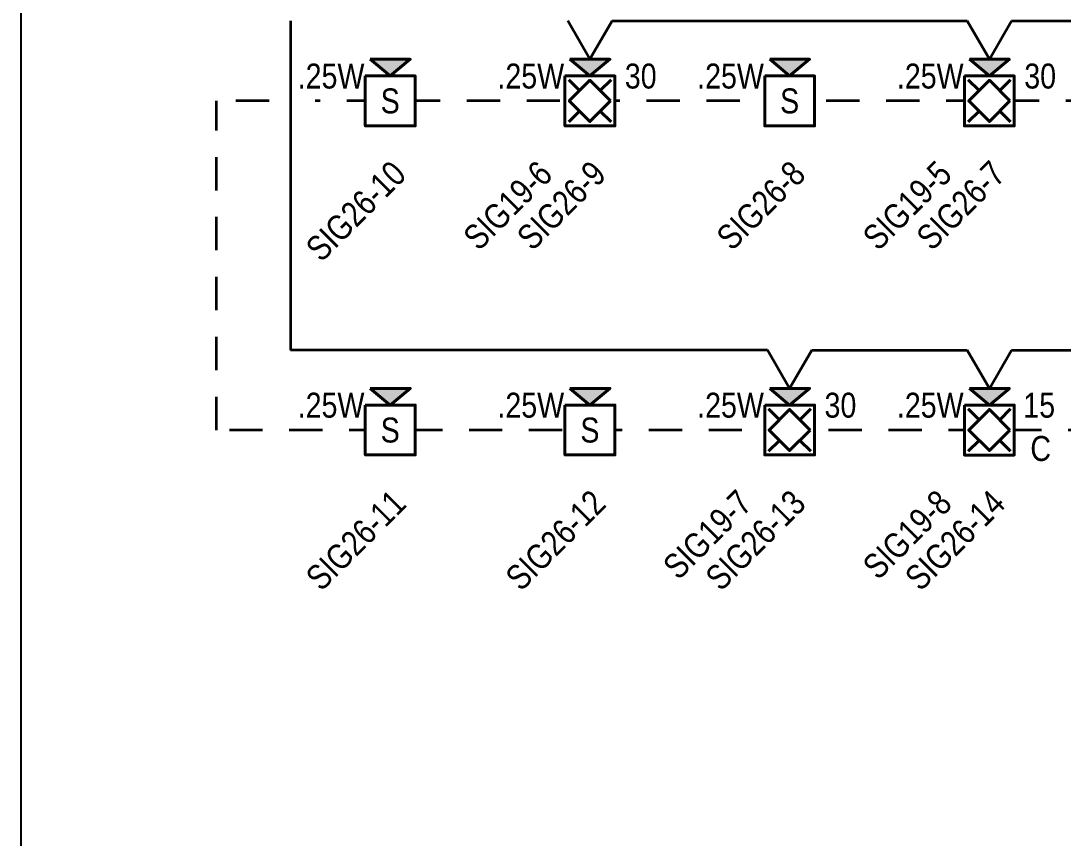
# Model space of a CAD drawing. Header units: inches. Extents: x 84 to 207, y -12 to 77.
# Drawn here: x 118.508 to 122.422, y 0.927 to 3.996 of the extents above; entities that cross this region are included whole.
import ezdxf
from ezdxf.enums import TextEntityAlignment as Align

# ---------------------------------------------------------------- set-up
doc = ezdxf.new("R2010")
doc.units = ezdxf.units.IN
doc.header["$MEASUREMENT"] = 0
doc.set_wipeout_variables(frame=1)
doc.linetypes.add('HIDDEN2', pattern=[0.1875, 0.125, -0.0625])
for name, color, linetype, lineweight in [('F-ALRM-INDC', 83, 'Continuous', 40), ('F-ALRM-WIRE-INDC', 3, 'Continuous', 35), ('F-ALRM-WIRE-SPKR', 221, 'HIDDEN2', 35), ('F-ANNO-INDC', 3, 'Continuous', 25), ('F-ANNO-INDC-ADDR', 91, 'Continuous', 25), ('F-ANNO-INDC-CAND', 120, 'Continuous', 25), ('F-ANNO-INDC-DESC', 111, 'Continuous', 25), ('F-ANNO-INDC-NOTE', 110, 'Continuous', 25), ('F-ANNO-SPKR-ADDR', 210, 'Continuous', 25), ('F-ANNO-SPKR-WATT', 220, 'Continuous', 25), ('F-ANNO-WIPE', 7, 'Continuous', 0)]:
    doc.layers.add(name, color=color, linetype=linetype, lineweight=lineweight)
doc.styles.add('Body', font='', dxfattribs={"height": 0.09375})
doc.styles.get("Standard").update_dxf_attribs({"font": 'arial.ttf'})
doc.styles.get('Body').set_extended_font_data('Arial Narrow')

# ---------------------------------------------------------------- blocks, each defined once
blk = doc.blocks.new('*U32')
at = {"color": 0, "linetype": 'ByBlock', "lineweight": -2, "style": 'Body', "flags": 9}
for tag, p in [('CONNFROM_NAC', (0, -0.0348)), ('CONNFROM_SPEAK', (0, -0.0474)), ('WIREDROP', (0, -0.0587))]:
    blk.add_attdef(tag, text='', height=0.00938, dxfattribs=at).set_placement(p, align=Align.MIDDLE_CENTER)
at = {"layer": 'F-ANNO-INDC', "style": 'Body', "flags": 8}
blk.add_attdef('WG', text='', height=0.0938, dxfattribs=at).set_placement((-0.1927, 0.3227), align=Align.MIDDLE_CENTER)
at = {"layer": 'F-ANNO-INDC-ADDR', "style": 'Body', "flags": 8}
blk.add_attdef('NACTAG', text='', height=0.0938, rotation=45, dxfattribs=at).set_placement((-0.2007, -0.1239), align=Align.TOP_RIGHT)
at = {"layer": 'F-ANNO-INDC-CAND', "style": 'Body', "flags": 8}
blk.add_attdef('CD', text='', height=0.0938, dxfattribs=at).set_placement((0.1907, 0.187), align=Align.MIDDLE_CENTER)
at = {"layer": 'F-ANNO-INDC-DESC', "lineweight": 30, "flags": 51}
blk.add_attdef('DESCRIPTION', text='', height=0.0938, rotation=45, dxfattribs=at).set_placement((0.2007, -0.1239), align=Align.TOP_RIGHT)
at = {"layer": 'F-ANNO-INDC-NOTE', "lineweight": 30, "flags": 104}
blk.add_attdef('NOTES', text='', height=0.0938, dxfattribs=at).set_placement((-0.1927, 0.0245), align=Align.MIDDLE_RIGHT)
at = {"layer": 'F-ANNO-SPKR-ADDR', "style": 'Body', "flags": 8}
blk.add_attdef('SPEAKTAG', text='', height=0.0938, rotation=45, dxfattribs=at).set_placement((0.0007, -0.1239), align=Align.TOP_RIGHT)
at = {"linetype": 'ByBlock', "ltscale": 0.5}
blk.add_wipeout([(-0.0938, 0.1875), (0.0937, 0.1875), (0.0937, 0), (-0.0938, 0)], dxfattribs=at).dxf.layer = 'F-ANNO-WIPE'
at = {"color": 0, "linetype": 'ByBlock', "lineweight": -2, "ltscale": 0.5}
for p, q in [((-0.0387, 0.055), (-0.0793, 0.0145)), ((0.0793, 0.0145), (0.0387, 0.055))]:
    blk.add_line(p, q, dxfattribs=at)
at = {"color": 0, "linetype": 'ByBlock', "lineweight": -2, "style": 'Body', "flags": 9}
for tag in ['WIRE', 'RISER']:
    blk.add_attdef(tag, (0, 0.0937), '', height=0.00938, dxfattribs=at)
for tag, p in [('ELEVATION', (0, -0.0222)), ('PID', (0, -0.01))]:
    blk.add_attdef(tag, text='', height=0.00938, dxfattribs=at).set_placement(p, align=Align.MIDDLE_CENTER)
at = {"layer": 'F-ANNO-INDC', "style": 'Body', "flags": 8}
blk.add_attdef('WP', text='', height=0.0938, dxfattribs=at).set_placement((0.1927, 0.0245), align=Align.MIDDLE_CENTER)
at = {"layer": 'F-ANNO-INDC-NOTE', "style": 'Body', "flags": 8}
blk.add_attdef('NOTE', text='', height=0.0938, dxfattribs=at).set_placement((-0.1927, 0.0245), align=Align.MIDDLE_CENTER)
at = {"linetype": 'ByBlock'}
blk.add_wipeout([(-0.075, 0.25), (0, 0.1875), (0.075, 0.25)], dxfattribs=at).dxf.layer = 'F-ANNO-WIPE'
h = blk.add_hatch(color=0)
h.dxf.hatch_style = 1
h.paths.add_polyline_path([(0.075, 0.25), (-0.075, 0.25), (0, 0.1875)])
at = {"color": 0, "linetype": 'ByBlock', "lineweight": -2, "ltscale": 0.5}
for p, q in [((-0.0387, 0.1325), (-0.0793, 0.173)), ((0.0793, 0.173), (0.0387, 0.1325))]:
    blk.add_line(p, q, dxfattribs=at)
at = {"color": 0, "linetype": 'ByBlock', "lineweight": -2}
blk.add_lwpolyline([(-0.075, 0.25), (0, 0.1875), (0.075, 0.25)], close=True, dxfattribs=at)
at = {"color": 0, "linetype": 'ByBlock', "lineweight": -2, "ltscale": 0.5}
for points in [[(-0.0938, 0.1875), (0.0937, 0.1875), (0.0937, 0), (-0.0938, 0)], [(0.0774, 0.0937), (0, 0.1712), (-0.0774, 0.0937), (0, 0.0163)]]:
    blk.add_lwpolyline(points, close=True, dxfattribs=at)
at = {"layer": 'F-ANNO-SPKR-WATT', "style": 'Body', "flags": 8}
blk.add_attdef('WATT', text='', height=0.0938, dxfattribs=at).set_placement((-0.2221, 0.187), align=Align.MIDDLE_CENTER)
blk = doc.blocks.new('*U33')
at = {"color": 0, "linetype": 'ByBlock', "lineweight": -2, "style": 'Body', "flags": 9}
for tag, p in [('CONNFROM_NAC', (0, -0.0348)), ('CONNFROM_SPEAK', (0, -0.0474)), ('WIREDROP', (0, -0.0587))]:
    blk.add_attdef(tag, text='', height=0.00938, dxfattribs=at).set_placement(p, align=Align.MIDDLE_CENTER)
at = {"layer": 'F-ANNO-INDC', "style": 'Body', "flags": 8}
blk.add_attdef('WG', text='', height=0.0938, dxfattribs=at).set_placement((-0.1927, 0.3227), align=Align.MIDDLE_CENTER)
at = {"layer": 'F-ANNO-INDC-ADDR', "style": 'Body', "flags": 8}
blk.add_attdef('NACTAG', text='', height=0.0938, rotation=45, dxfattribs=at).set_placement((-0.2007, -0.1239), align=Align.TOP_RIGHT)
at = {"layer": 'F-ANNO-INDC-CAND', "style": 'Body', "flags": 8}
blk.add_attdef('CD', text='', height=0.0938, dxfattribs=at).set_placement((0.1907, 0.187), align=Align.MIDDLE_CENTER)
at = {"layer": 'F-ANNO-INDC-DESC', "lineweight": 30, "flags": 51}
blk.add_attdef('DESCRIPTION', text='', height=0.0938, rotation=45, dxfattribs=at).set_placement((0.2007, -0.1239), align=Align.TOP_RIGHT)
at = {"layer": 'F-ANNO-INDC-NOTE', "lineweight": 30, "flags": 104}
blk.add_attdef('NOTES', text='', height=0.0938, dxfattribs=at).set_placement((-0.1927, 0.0245), align=Align.MIDDLE_RIGHT)
at = {"layer": 'F-ANNO-SPKR-ADDR', "style": 'Body', "flags": 8}
blk.add_attdef('SPEAKTAG', text='', height=0.0938, rotation=45, dxfattribs=at).set_placement((0.0007, -0.1239), align=Align.TOP_RIGHT)
at = {"linetype": 'ByBlock', "ltscale": 0.5}
blk.add_wipeout([(-0.0938, 0.1875), (0.0937, 0.1875), (0.0937, 0), (-0.0938, 0)], dxfattribs=at).dxf.layer = 'F-ANNO-WIPE'
at = {"color": 0, "linetype": 'ByBlock', "lineweight": -2, "ltscale": 0.5}
for p, q in [((-0.0387, 0.055), (-0.0793, 0.0145)), ((0.0793, 0.0145), (0.0387, 0.055))]:
    blk.add_line(p, q, dxfattribs=at)
at = {"color": 0, "linetype": 'ByBlock', "lineweight": -2, "style": 'Body', "flags": 9}
for tag in ['WIRE', 'RISER']:
    blk.add_attdef(tag, (0, 0.0937), '', height=0.00938, dxfattribs=at)
for tag, p in [('ELEVATION', (0, -0.0222)), ('PID', (0, -0.01))]:
    blk.add_attdef(tag, text='', height=0.00938, dxfattribs=at).set_placement(p, align=Align.MIDDLE_CENTER)
at = {"layer": 'F-ANNO-INDC', "style": 'Body', "flags": 8}
blk.add_attdef('WP', text='', height=0.0938, dxfattribs=at).set_placement((0.1927, 0.0245), align=Align.MIDDLE_CENTER)
at = {"layer": 'F-ANNO-INDC-NOTE', "style": 'Body', "flags": 8}
blk.add_attdef('NOTE', text='', height=0.0938, dxfattribs=at).set_placement((-0.1927, 0.0245), align=Align.MIDDLE_CENTER)
at = {"linetype": 'ByBlock'}
blk.add_wipeout([(-0.075, 0.25), (0, 0.1875), (0.075, 0.25)], dxfattribs=at).dxf.layer = 'F-ANNO-WIPE'
h = blk.add_hatch(color=0)
h.dxf.hatch_style = 1
h.paths.add_polyline_path([(0.075, 0.25), (-0.075, 0.25), (0, 0.1875)])
at = {"color": 0, "linetype": 'ByBlock', "lineweight": -2, "ltscale": 0.5}
for p, q in [((-0.0387, 0.1325), (-0.0793, 0.173)), ((0.0793, 0.173), (0.0387, 0.1325))]:
    blk.add_line(p, q, dxfattribs=at)
at = {"color": 0, "linetype": 'ByBlock', "lineweight": -2}
blk.add_lwpolyline([(-0.075, 0.25), (0, 0.1875), (0.075, 0.25)], close=True, dxfattribs=at)
at = {"color": 0, "linetype": 'ByBlock', "lineweight": -2, "ltscale": 0.5}
for points in [[(-0.0938, 0.1875), (0.0937, 0.1875), (0.0937, 0), (-0.0938, 0)], [(0.0774, 0.0937), (0, 0.1712), (-0.0774, 0.0937), (0, 0.0163)]]:
    blk.add_lwpolyline(points, close=True, dxfattribs=at)
at = {"layer": 'F-ANNO-SPKR-WATT', "style": 'Body', "flags": 8}
blk.add_attdef('WATT', text='', height=0.0938, dxfattribs=at).set_placement((-0.2221, 0.187), align=Align.MIDDLE_CENTER)
blk = doc.blocks.new('*U34')
at = {"color": 0, "linetype": 'ByBlock', "lineweight": -2, "style": 'Body', "flags": 9}
for tag, p in [('CONNFROM_NAC', (0, -0.0348)), ('CONNFROM_SPEAK', (0, -0.0474)), ('WIREDROP', (0, -0.0587))]:
    blk.add_attdef(tag, text='', height=0.00938, dxfattribs=at).set_placement(p, align=Align.MIDDLE_CENTER)
at = {"layer": 'F-ANNO-INDC', "style": 'Body', "flags": 8}
blk.add_attdef('WG', text='', height=0.0938, dxfattribs=at).set_placement((-0.1927, 0.3227), align=Align.MIDDLE_CENTER)
at = {"layer": 'F-ANNO-INDC-ADDR', "style": 'Body', "flags": 8}
blk.add_attdef('NACTAG', text='', height=0.0938, rotation=45, dxfattribs=at).set_placement((-0.2007, -0.1239), align=Align.TOP_RIGHT)
at = {"layer": 'F-ANNO-INDC-CAND', "style": 'Body', "flags": 8}
blk.add_attdef('CD', text='', height=0.0938, dxfattribs=at).set_placement((0.1907, 0.187), align=Align.MIDDLE_CENTER)
at = {"layer": 'F-ANNO-INDC-DESC', "lineweight": 30, "flags": 51}
blk.add_attdef('DESCRIPTION', text='', height=0.0938, rotation=45, dxfattribs=at).set_placement((0.2007, -0.1239), align=Align.TOP_RIGHT)
at = {"layer": 'F-ANNO-INDC-NOTE', "lineweight": 30, "flags": 104}
blk.add_attdef('NOTES', text='', height=0.0938, dxfattribs=at).set_placement((-0.1927, 0.0245), align=Align.MIDDLE_RIGHT)
at = {"layer": 'F-ANNO-SPKR-ADDR', "style": 'Body', "flags": 8}
blk.add_attdef('SPEAKTAG', text='', height=0.0938, rotation=45, dxfattribs=at).set_placement((0.0007, -0.1239), align=Align.TOP_RIGHT)
at = {"linetype": 'ByBlock', "ltscale": 0.5}
blk.add_wipeout([(-0.0938, 0.1875), (0.0937, 0.1875), (0.0937, 0), (-0.0938, 0)], dxfattribs=at).dxf.layer = 'F-ANNO-WIPE'
at = {"color": 0, "linetype": 'ByBlock', "lineweight": -2, "ltscale": 0.5}
for p, q in [((-0.0387, 0.055), (-0.0793, 0.0145)), ((0.0793, 0.0145), (0.0387, 0.055))]:
    blk.add_line(p, q, dxfattribs=at)
at = {"color": 0, "linetype": 'ByBlock', "lineweight": -2, "style": 'Body', "flags": 9}
for tag in ['WIRE', 'RISER']:
    blk.add_attdef(tag, (0, 0.0937), '', height=0.00938, dxfattribs=at)
for tag, p in [('ELEVATION', (0, -0.0222)), ('PID', (0, -0.01))]:
    blk.add_attdef(tag, text='', height=0.00938, dxfattribs=at).set_placement(p, align=Align.MIDDLE_CENTER)
at = {"layer": 'F-ANNO-INDC', "style": 'Body', "flags": 8}
blk.add_attdef('WP', text='', height=0.0938, dxfattribs=at).set_placement((0.1927, 0.0245), align=Align.MIDDLE_CENTER)
at = {"layer": 'F-ANNO-INDC-NOTE', "style": 'Body', "flags": 8}
blk.add_attdef('NOTE', text='', height=0.0938, dxfattribs=at).set_placement((-0.1927, 0.0245), align=Align.MIDDLE_CENTER)
at = {"linetype": 'ByBlock'}
blk.add_wipeout([(-0.075, 0.25), (0, 0.1875), (0.075, 0.25)], dxfattribs=at).dxf.layer = 'F-ANNO-WIPE'
h = blk.add_hatch(color=0)
h.dxf.hatch_style = 1
h.paths.add_polyline_path([(0.075, 0.25), (-0.075, 0.25), (0, 0.1875)])
at = {"color": 0, "linetype": 'ByBlock', "lineweight": -2, "ltscale": 0.5}
for p, q in [((-0.0387, 0.1325), (-0.0793, 0.173)), ((0.0793, 0.173), (0.0387, 0.1325))]:
    blk.add_line(p, q, dxfattribs=at)
at = {"color": 0, "linetype": 'ByBlock', "lineweight": -2}
blk.add_lwpolyline([(-0.075, 0.25), (0, 0.1875), (0.075, 0.25)], close=True, dxfattribs=at)
at = {"color": 0, "linetype": 'ByBlock', "lineweight": -2, "ltscale": 0.5}
for points in [[(-0.0938, 0.1875), (0.0937, 0.1875), (0.0937, 0), (-0.0938, 0)], [(0.0774, 0.0937), (0, 0.1712), (-0.0774, 0.0937), (0, 0.0163)]]:
    blk.add_lwpolyline(points, close=True, dxfattribs=at)
at = {"layer": 'F-ANNO-SPKR-WATT', "style": 'Body', "flags": 8}
blk.add_attdef('WATT', text='', height=0.0938, dxfattribs=at).set_placement((-0.2221, 0.187), align=Align.MIDDLE_CENTER)
blk = doc.blocks.new('*U22')
at = {"color": 0, "linetype": 'ByBlock', "lineweight": -2, "style": 'Body', "flags": 9}
for tag, p in [('CONNFROM_NAC', (0, -0.121)), ('CONNFROM_SPEAK', (0, -0.1336)), ('WIREDROP', (0, -0.1449))]:
    blk.add_attdef(tag, text='', height=0.00938, dxfattribs=at).set_placement(p, align=Align.MIDDLE_CENTER)
at = {"layer": 'F-ANNO-INDC', "style": 'Body', "flags": 8}
for tag, p in [('WG', (-0.1927, 0.229)), ('WP', (0.1927, 0.229))]:
    blk.add_attdef(tag, text='', height=0.0938, dxfattribs=at).set_placement(p, align=Align.MIDDLE_CENTER)
at = {"layer": 'F-ANNO-INDC-ADDR', "style": 'Body', "flags": 8}
blk.add_attdef('NACTAG', text='', height=0.0938, rotation=45, dxfattribs=at).set_placement((-0.2007, -0.2176), align=Align.TOP_RIGHT)
at = {"layer": 'F-ANNO-INDC-CAND', "style": 'Body', "flags": 8}
blk.add_attdef('CD', text='', height=0.0938, dxfattribs=at).set_placement((0.1871, 0.0933), align=Align.MIDDLE_CENTER)
at = {"layer": 'F-ANNO-INDC-DESC', "lineweight": 30, "flags": 51}
blk.add_attdef('DESCRIPTION', text='', height=0.0938, rotation=45, dxfattribs=at).set_placement((0.2007, -0.2176), align=Align.TOP_RIGHT)
at = {"layer": 'F-ANNO-INDC-NOTE', "lineweight": 30, "flags": 104}
blk.add_attdef('NOTES', text='', height=0.0938, dxfattribs=at).set_placement((-0.1927, -0.0693), align=Align.MIDDLE_RIGHT)
at = {"layer": 'F-ANNO-SPKR-ADDR', "style": 'Body', "flags": 8}
blk.add_attdef('SPEAKTAG', text='', height=0.0938, rotation=45, dxfattribs=at).set_placement((0, -0.2176), align=Align.TOP_RIGHT)
at = {"linetype": 'ByBlock', "ltscale": 0.5}
blk.add_wipeout([(-0.0938, 0.0937), (0.0937, 0.0937), (0.0937, -0.0938), (-0.0938, -0.0938)], dxfattribs=at).dxf.layer = 'F-ANNO-WIPE'
at = {"color": 0, "linetype": 'ByBlock', "lineweight": -2, "ltscale": 0.5}
for p, q in [((-0.0387, -0.0387), (-0.0793, -0.0793)), ((0.0793, -0.0793), (0.0387, -0.0387))]:
    blk.add_line(p, q, dxfattribs=at)
at = {"color": 0, "linetype": 'ByBlock', "lineweight": -2, "style": 'Body', "flags": 9}
blk.add_attdef('WIRE', (-0.0007, 0), '', height=0.00938, dxfattribs=at)
for tag, p in [('ELEVATION', (0, -0.1084)), ('PID', (0, -0.0962))]:
    blk.add_attdef(tag, text='', height=0.00938, dxfattribs=at).set_placement(p, align=Align.MIDDLE_CENTER)
at = {"layer": 'F-ANNO-INDC', "style": 'Body', "flags": 8}
blk.add_attdef('CEIL', text='', height=0.0938, dxfattribs=at).set_placement((0.1927, -0.0693), align=Align.MIDDLE_CENTER)
at = {"layer": 'F-ANNO-INDC-NOTE', "style": 'Body'}
blk.add_attdef('NOTE', text='', height=0.0938, dxfattribs=at).set_placement((-0.1927, -0.0693), align=Align.MIDDLE_CENTER)
at = {"linetype": 'ByBlock'}
blk.add_wipeout([(-0.075, 0.1562), (0, 0.0937), (0.075, 0.1562)], dxfattribs=at).dxf.layer = 'F-ANNO-WIPE'
h = blk.add_hatch(color=0)
h.dxf.hatch_style = 1
h.paths.add_polyline_path([(0.075, 0.1562), (-0.075, 0.1562), (0, 0.0937)])
at = {"color": 0, "linetype": 'ByBlock', "lineweight": -2, "ltscale": 0.5}
for p, q in [((-0.0387, 0.0387), (-0.0793, 0.0793)), ((0.0793, 0.0793), (0.0387, 0.0387))]:
    blk.add_line(p, q, dxfattribs=at)
at = {"color": 0, "linetype": 'ByBlock', "lineweight": -2}
blk.add_lwpolyline([(-0.075, 0.1562), (0, 0.0937), (0.075, 0.1562)], close=True, dxfattribs=at)
at = {"color": 0, "linetype": 'ByBlock', "lineweight": -2, "ltscale": 0.5}
for points in [[(-0.0938, 0.0937), (0.0937, 0.0937), (0.0937, -0.0938), (-0.0938, -0.0938)], [(0.0774, 0), (0, 0.0774), (-0.0774, 0), (0, -0.0774)]]:
    blk.add_lwpolyline(points, close=True, dxfattribs=at)
at = {"layer": 'F-ANNO-SPKR-WATT', "linetype": 'Continuous', "style": 'Body', "flags": 8}
blk.add_attdef('WATT', text='', height=0.0938, dxfattribs=at).set_placement((-0.2221, 0.0933), align=Align.MIDDLE_CENTER)
blk = doc.blocks.new('*U43')
at = {"color": 0, "linetype": 'ByBlock', "lineweight": -2, "style": 'Body', "flags": 9}
for tag, p in [('CONNFROM_NAC', (0, -0.0348)), ('CONNFROM_SPEAK', (0, -0.0474)), ('WIREDROP', (0, -0.0587))]:
    blk.add_attdef(tag, text='', height=0.00938, dxfattribs=at).set_placement(p, align=Align.MIDDLE_CENTER)
at = {"layer": 'F-ANNO-INDC', "style": 'Body', "flags": 8}
blk.add_attdef('WG', text='', height=0.0938, dxfattribs=at).set_placement((-0.1927, 0.3227), align=Align.MIDDLE_CENTER)
at = {"layer": 'F-ANNO-INDC-ADDR', "style": 'Body', "flags": 8}
blk.add_attdef('NACTAG', text='', height=0.0938, rotation=45, dxfattribs=at).set_placement((-0.2007, -0.1239), align=Align.TOP_RIGHT)
at = {"layer": 'F-ANNO-INDC-DESC', "lineweight": 30, "flags": 51}
blk.add_attdef('DESCRIPTION', text='', height=0.0938, rotation=45, dxfattribs=at).set_placement((0.2007, -0.1239), align=Align.TOP_RIGHT)
at = {"layer": 'F-ANNO-INDC-NOTE', "lineweight": 30, "flags": 104}
blk.add_attdef('NOTES', text='', height=0.0938, dxfattribs=at).set_placement((-0.1927, 0.0245), align=Align.MIDDLE_RIGHT)
at = {"layer": 'F-ANNO-SPKR-ADDR', "style": 'Body', "flags": 8}
blk.add_attdef('SPEAKTAG', text='', height=0.0938, rotation=45, dxfattribs=at).set_placement((0, -0.1239), align=Align.TOP_RIGHT)
at = {"linetype": 'ByBlock', "ltscale": 0.5}
blk.add_wipeout([(-0.0938, 0.1875), (0.0937, 0.1875), (0.0937, 0), (-0.0938, 0)], dxfattribs=at).dxf.layer = 'F-ANNO-WIPE'
at = {"color": 0, "linetype": 'ByBlock', "lineweight": 20, "style": 'Body'}
blk.add_text('S', height=0.0938, dxfattribs=at).set_placement((0, 0.0937), align=Align.MIDDLE_CENTER)
at = {"color": 0, "linetype": 'ByBlock', "lineweight": -2, "style": 'Body', "flags": 11}
for tag in ['WIRE', 'RISER']:
    blk.add_attdef(tag, (0, 0.0937), '', height=0.00938, dxfattribs=at)
at = {"color": 0, "linetype": 'ByBlock', "lineweight": -2, "style": 'Body', "flags": 9}
for tag, p in [('ELEVATION', (0, -0.0222)), ('PID', (0, -0.01))]:
    blk.add_attdef(tag, text='', height=0.00938, dxfattribs=at).set_placement(p, align=Align.MIDDLE_CENTER)
at = {"layer": 'F-ANNO-INDC', "style": 'Body', "flags": 8}
blk.add_attdef('WP', text='', height=0.0938, dxfattribs=at).set_placement((0.1927, 0.0245), align=Align.MIDDLE_CENTER)
at = {"layer": 'F-ANNO-INDC-NOTE', "style": 'Body', "flags": 8}
blk.add_attdef('NOTE', text='', height=0.0938, dxfattribs=at).set_placement((-0.1927, 0.0245), align=Align.MIDDLE_CENTER)
at = {"linetype": 'ByBlock'}
blk.add_wipeout([(-0.075, 0.25), (0, 0.1875), (0.075, 0.25)], dxfattribs=at).dxf.layer = 'F-ANNO-WIPE'
h = blk.add_hatch(color=0)
h.dxf.hatch_style = 1
h.paths.add_polyline_path([(0.075, 0.25), (-0.075, 0.25), (0, 0.1875)])
at = {"color": 0, "linetype": 'ByBlock', "lineweight": -2}
blk.add_lwpolyline([(-0.075, 0.25), (0, 0.1875), (0.075, 0.25)], close=True, dxfattribs=at)
at = {"color": 0, "linetype": 'ByBlock', "lineweight": -2, "ltscale": 0.5}
blk.add_lwpolyline([(-0.0938, 0.1875), (0.0937, 0.1875), (0.0937, 0), (-0.0938, 0)], close=True, dxfattribs=at)
at = {"layer": 'F-ANNO-SPKR-WATT', "style": 'Body', "flags": 8}
blk.add_attdef('WATT', text='', height=0.0938, dxfattribs=at).set_placement((-0.2221, 0.187), align=Align.MIDDLE_CENTER)
blk = doc.blocks.new('*U44')
at = {"color": 0, "linetype": 'ByBlock', "lineweight": -2, "style": 'Body', "flags": 9}
for tag, p in [('CONNFROM_NAC', (0, -0.0348)), ('CONNFROM_SPEAK', (0, -0.0474)), ('WIREDROP', (0, -0.0587))]:
    blk.add_attdef(tag, text='', height=0.00938, dxfattribs=at).set_placement(p, align=Align.MIDDLE_CENTER)
at = {"layer": 'F-ANNO-INDC', "style": 'Body', "flags": 8}
blk.add_attdef('WG', text='', height=0.0938, dxfattribs=at).set_placement((-0.1927, 0.3227), align=Align.MIDDLE_CENTER)
at = {"layer": 'F-ANNO-INDC-ADDR', "style": 'Body', "flags": 8}
blk.add_attdef('NACTAG', text='', height=0.0938, rotation=45, dxfattribs=at).set_placement((-0.2007, -0.1239), align=Align.TOP_RIGHT)
at = {"layer": 'F-ANNO-INDC-DESC', "lineweight": 30, "flags": 51}
blk.add_attdef('DESCRIPTION', text='', height=0.0938, rotation=45, dxfattribs=at).set_placement((0.2007, -0.1239), align=Align.TOP_RIGHT)
at = {"layer": 'F-ANNO-INDC-NOTE', "lineweight": 30, "flags": 104}
blk.add_attdef('NOTES', text='', height=0.0938, dxfattribs=at).set_placement((-0.1927, 0.0245), align=Align.MIDDLE_RIGHT)
at = {"layer": 'F-ANNO-SPKR-ADDR', "style": 'Body', "flags": 8}
blk.add_attdef('SPEAKTAG', text='', height=0.0938, rotation=45, dxfattribs=at).set_placement((0, -0.1239), align=Align.TOP_RIGHT)
at = {"linetype": 'ByBlock', "ltscale": 0.5}
blk.add_wipeout([(-0.0938, 0.1875), (0.0937, 0.1875), (0.0937, 0), (-0.0938, 0)], dxfattribs=at).dxf.layer = 'F-ANNO-WIPE'
at = {"color": 0, "linetype": 'ByBlock', "lineweight": 20, "style": 'Body'}
blk.add_text('S', height=0.0938, dxfattribs=at).set_placement((0, 0.0937), align=Align.MIDDLE_CENTER)
at = {"color": 0, "linetype": 'ByBlock', "lineweight": -2, "style": 'Body', "flags": 11}
for tag in ['WIRE', 'RISER']:
    blk.add_attdef(tag, (0, 0.0937), '', height=0.00938, dxfattribs=at)
at = {"color": 0, "linetype": 'ByBlock', "lineweight": -2, "style": 'Body', "flags": 9}
for tag, p in [('ELEVATION', (0, -0.0222)), ('PID', (0, -0.01))]:
    blk.add_attdef(tag, text='', height=0.00938, dxfattribs=at).set_placement(p, align=Align.MIDDLE_CENTER)
at = {"layer": 'F-ANNO-INDC', "style": 'Body', "flags": 8}
blk.add_attdef('WP', text='', height=0.0938, dxfattribs=at).set_placement((0.1927, 0.0245), align=Align.MIDDLE_CENTER)
at = {"layer": 'F-ANNO-INDC-NOTE', "style": 'Body', "flags": 8}
blk.add_attdef('NOTE', text='', height=0.0938, dxfattribs=at).set_placement((-0.1927, 0.0245), align=Align.MIDDLE_CENTER)
at = {"linetype": 'ByBlock'}
blk.add_wipeout([(-0.075, 0.25), (0, 0.1875), (0.075, 0.25)], dxfattribs=at).dxf.layer = 'F-ANNO-WIPE'
h = blk.add_hatch(color=0)
h.dxf.hatch_style = 1
h.paths.add_polyline_path([(0.075, 0.25), (-0.075, 0.25), (0, 0.1875)])
at = {"color": 0, "linetype": 'ByBlock', "lineweight": -2}
blk.add_lwpolyline([(-0.075, 0.25), (0, 0.1875), (0.075, 0.25)], close=True, dxfattribs=at)
at = {"color": 0, "linetype": 'ByBlock', "lineweight": -2, "ltscale": 0.5}
blk.add_lwpolyline([(-0.0938, 0.1875), (0.0937, 0.1875), (0.0937, 0), (-0.0938, 0)], close=True, dxfattribs=at)
at = {"layer": 'F-ANNO-SPKR-WATT', "style": 'Body', "flags": 8}
blk.add_attdef('WATT', text='', height=0.0938, dxfattribs=at).set_placement((-0.2221, 0.187), align=Align.MIDDLE_CENTER)
blk = doc.blocks.new('*U45')
at = {"color": 0, "linetype": 'ByBlock', "lineweight": -2, "style": 'Body', "flags": 9}
for tag, p in [('CONNFROM_NAC', (0, -0.0348)), ('CONNFROM_SPEAK', (0, -0.0474)), ('WIREDROP', (0, -0.0587))]:
    blk.add_attdef(tag, text='', height=0.00938, dxfattribs=at).set_placement(p, align=Align.MIDDLE_CENTER)
at = {"layer": 'F-ANNO-INDC', "style": 'Body', "flags": 8}
blk.add_attdef('WG', text='', height=0.0938, dxfattribs=at).set_placement((-0.1927, 0.3227), align=Align.MIDDLE_CENTER)
at = {"layer": 'F-ANNO-INDC-ADDR', "style": 'Body', "flags": 8}
blk.add_attdef('NACTAG', text='', height=0.0938, rotation=45, dxfattribs=at).set_placement((-0.2007, -0.1239), align=Align.TOP_RIGHT)
at = {"layer": 'F-ANNO-INDC-DESC', "lineweight": 30, "flags": 51}
blk.add_attdef('DESCRIPTION', text='', height=0.0938, rotation=45, dxfattribs=at).set_placement((0.2007, -0.1239), align=Align.TOP_RIGHT)
at = {"layer": 'F-ANNO-INDC-NOTE', "lineweight": 30, "flags": 104}
blk.add_attdef('NOTES', text='', height=0.0938, dxfattribs=at).set_placement((-0.1927, 0.0245), align=Align.MIDDLE_RIGHT)
at = {"layer": 'F-ANNO-SPKR-ADDR', "style": 'Body', "flags": 8}
blk.add_attdef('SPEAKTAG', text='', height=0.0938, rotation=45, dxfattribs=at).set_placement((0, -0.1239), align=Align.TOP_RIGHT)
at = {"linetype": 'ByBlock', "ltscale": 0.5}
blk.add_wipeout([(-0.0938, 0.1875), (0.0937, 0.1875), (0.0937, 0), (-0.0938, 0)], dxfattribs=at).dxf.layer = 'F-ANNO-WIPE'
at = {"color": 0, "linetype": 'ByBlock', "lineweight": 20, "style": 'Body'}
blk.add_text('S', height=0.0938, dxfattribs=at).set_placement((0, 0.0937), align=Align.MIDDLE_CENTER)
at = {"color": 0, "linetype": 'ByBlock', "lineweight": -2, "style": 'Body', "flags": 11}
for tag in ['WIRE', 'RISER']:
    blk.add_attdef(tag, (0, 0.0937), '', height=0.00938, dxfattribs=at)
at = {"color": 0, "linetype": 'ByBlock', "lineweight": -2, "style": 'Body', "flags": 9}
for tag, p in [('ELEVATION', (0, -0.0222)), ('PID', (0, -0.01))]:
    blk.add_attdef(tag, text='', height=0.00938, dxfattribs=at).set_placement(p, align=Align.MIDDLE_CENTER)
at = {"layer": 'F-ANNO-INDC', "style": 'Body', "flags": 8}
blk.add_attdef('WP', text='', height=0.0938, dxfattribs=at).set_placement((0.1927, 0.0245), align=Align.MIDDLE_CENTER)
at = {"layer": 'F-ANNO-INDC-NOTE', "style": 'Body', "flags": 8}
blk.add_attdef('NOTE', text='', height=0.0938, dxfattribs=at).set_placement((-0.1927, 0.0245), align=Align.MIDDLE_CENTER)
at = {"linetype": 'ByBlock'}
blk.add_wipeout([(-0.075, 0.25), (0, 0.1875), (0.075, 0.25)], dxfattribs=at).dxf.layer = 'F-ANNO-WIPE'
h = blk.add_hatch(color=0)
h.dxf.hatch_style = 1
h.paths.add_polyline_path([(0.075, 0.25), (-0.075, 0.25), (0, 0.1875)])
at = {"color": 0, "linetype": 'ByBlock', "lineweight": -2}
blk.add_lwpolyline([(-0.075, 0.25), (0, 0.1875), (0.075, 0.25)], close=True, dxfattribs=at)
at = {"color": 0, "linetype": 'ByBlock', "lineweight": -2, "ltscale": 0.5}
blk.add_lwpolyline([(-0.0938, 0.1875), (0.0937, 0.1875), (0.0937, 0), (-0.0938, 0)], close=True, dxfattribs=at)
at = {"layer": 'F-ANNO-SPKR-WATT', "style": 'Body', "flags": 8}
blk.add_attdef('WATT', text='', height=0.0938, dxfattribs=at).set_placement((-0.2221, 0.187), align=Align.MIDDLE_CENTER)
blk = doc.blocks.new('*U46')
at = {"color": 0, "linetype": 'ByBlock', "lineweight": -2, "style": 'Body', "flags": 9}
for tag, p in [('CONNFROM_NAC', (0, -0.0348)), ('CONNFROM_SPEAK', (0, -0.0474)), ('WIREDROP', (0, -0.0587))]:
    blk.add_attdef(tag, text='', height=0.00938, dxfattribs=at).set_placement(p, align=Align.MIDDLE_CENTER)
at = {"layer": 'F-ANNO-INDC', "style": 'Body', "flags": 8}
blk.add_attdef('WG', text='', height=0.0938, dxfattribs=at).set_placement((-0.1927, 0.3227), align=Align.MIDDLE_CENTER)
at = {"layer": 'F-ANNO-INDC-ADDR', "style": 'Body', "flags": 8}
blk.add_attdef('NACTAG', text='', height=0.0938, rotation=45, dxfattribs=at).set_placement((-0.2007, -0.1239), align=Align.TOP_RIGHT)
at = {"layer": 'F-ANNO-INDC-DESC', "lineweight": 30, "flags": 51}
blk.add_attdef('DESCRIPTION', text='', height=0.0938, rotation=45, dxfattribs=at).set_placement((0.2007, -0.1239), align=Align.TOP_RIGHT)
at = {"layer": 'F-ANNO-INDC-NOTE', "lineweight": 30, "flags": 104}
blk.add_attdef('NOTES', text='', height=0.0938, dxfattribs=at).set_placement((-0.1927, 0.0245), align=Align.MIDDLE_RIGHT)
at = {"layer": 'F-ANNO-SPKR-ADDR', "style": 'Body', "flags": 8}
blk.add_attdef('SPEAKTAG', text='', height=0.0938, rotation=45, dxfattribs=at).set_placement((0, -0.1239), align=Align.TOP_RIGHT)
at = {"linetype": 'ByBlock', "ltscale": 0.5}
blk.add_wipeout([(-0.0938, 0.1875), (0.0937, 0.1875), (0.0937, 0), (-0.0938, 0)], dxfattribs=at).dxf.layer = 'F-ANNO-WIPE'
at = {"color": 0, "linetype": 'ByBlock', "lineweight": 20, "style": 'Body'}
blk.add_text('S', height=0.0938, dxfattribs=at).set_placement((0, 0.0937), align=Align.MIDDLE_CENTER)
at = {"color": 0, "linetype": 'ByBlock', "lineweight": -2, "style": 'Body', "flags": 11}
for tag in ['WIRE', 'RISER']:
    blk.add_attdef(tag, (0, 0.0937), '', height=0.00938, dxfattribs=at)
at = {"color": 0, "linetype": 'ByBlock', "lineweight": -2, "style": 'Body', "flags": 9}
for tag, p in [('ELEVATION', (0, -0.0222)), ('PID', (0, -0.01))]:
    blk.add_attdef(tag, text='', height=0.00938, dxfattribs=at).set_placement(p, align=Align.MIDDLE_CENTER)
at = {"layer": 'F-ANNO-INDC', "style": 'Body', "flags": 8}
blk.add_attdef('WP', text='', height=0.0938, dxfattribs=at).set_placement((0.1927, 0.0245), align=Align.MIDDLE_CENTER)
at = {"layer": 'F-ANNO-INDC-NOTE', "style": 'Body', "flags": 8}
blk.add_attdef('NOTE', text='', height=0.0938, dxfattribs=at).set_placement((-0.1927, 0.0245), align=Align.MIDDLE_CENTER)
at = {"linetype": 'ByBlock'}
blk.add_wipeout([(-0.075, 0.25), (0, 0.1875), (0.075, 0.25)], dxfattribs=at).dxf.layer = 'F-ANNO-WIPE'
h = blk.add_hatch(color=0)
h.dxf.hatch_style = 1
h.paths.add_polyline_path([(0.075, 0.25), (-0.075, 0.25), (0, 0.1875)])
at = {"color": 0, "linetype": 'ByBlock', "lineweight": -2}
blk.add_lwpolyline([(-0.075, 0.25), (0, 0.1875), (0.075, 0.25)], close=True, dxfattribs=at)
at = {"color": 0, "linetype": 'ByBlock', "lineweight": -2, "ltscale": 0.5}
blk.add_lwpolyline([(-0.0938, 0.1875), (0.0937, 0.1875), (0.0937, 0), (-0.0938, 0)], close=True, dxfattribs=at)
at = {"layer": 'F-ANNO-SPKR-WATT', "style": 'Body', "flags": 8}
blk.add_attdef('WATT', text='', height=0.0938, dxfattribs=at).set_placement((-0.2221, 0.187), align=Align.MIDDLE_CENTER)
blk = doc.blocks.new('*U73')
at = {"color": 0, "linetype": 'ByBlock', "lineweight": -2}
for points in [[(0, 0.1557), (-0.0833, 0.3)], [(0, 0.1557), (0.0833, 0.3)], [(0.0833, 0.3), (1.4167, 0.3)]]:
    blk.add_lwpolyline(points, dxfattribs=at)
blk = doc.blocks.new('*U64')
at = {"color": 0, "linetype": 'ByBlock', "lineweight": -2}
for points in [[(0, 0.1557), (-0.0833, 0.3)], [(0, 0.1557), (0.0833, 0.3)], [(0.0833, 0.3), (0.6667, 0.3)]]:
    blk.add_lwpolyline(points, dxfattribs=at)

msp = doc.modelspace()

# ---------------------------------------------------------------- linework, layer by layer
at = {"layer": 'F-ALRM-WIRE-INDC'}
for p in [(119.5204, 3.9962), (121.3121, 2.7602)]:
    msp.add_line(p, (119.5204, 2.7602), dxfattribs=at)
at = {"layer": 'F-ALRM-WIRE-SPKR'}
msp.add_line((119.2429, 2.4597), (119.2429, 3.6957), dxfattribs=at)
for points in [[(119.4411, 3.6957), (119.2429, 3.6957)], [(123.4579, 3.6957), (119.6141, 3.6957)], [(127.0664, 2.4597), (119.2429, 2.4597)]]:
    msp.add_lwpolyline(points, dxfattribs=at)

# ---------------------------------------------------------------- next in the draw order: block references
at = {"layer": 'F-ALRM-INDC'}
ref = msp.add_blockref('*U44', (119.8954, 3.6019), dxfattribs=at)
ref.add_attrib('SPEAKTAG', 'SIG26-10', dxfattribs={"layer": 'F-ANNO-SPKR-ADDR', "height": 0.09375, "rotation": 45, "style": 'Body'}).set_placement((119.8954, 3.478), align=Align.TOP_RIGHT)
ref.add_attrib('WATT', '.25W', dxfattribs={"layer": 'F-ANNO-SPKR-WATT', "height": 0.09375, "style": 'Body'}).set_placement((119.6733, 3.7889), align=Align.MIDDLE_CENTER)
ref = msp.add_blockref('*U33', (120.6454, 3.6019), dxfattribs=at)
ref.add_attrib('CD', '30', dxfattribs={"layer": 'F-ANNO-INDC-CAND', "height": 0.09375, "style": 'Body'}).set_placement((120.8361, 3.7889), align=Align.MIDDLE_CENTER)
ref.add_attrib('NACTAG', 'SIG19-6', dxfattribs={"layer": 'F-ANNO-INDC-ADDR', "height": 0.09375, "rotation": 45, "style": 'Body'}).set_placement((120.4447, 3.478), align=Align.TOP_RIGHT)
ref.add_attrib('SPEAKTAG', 'SIG26-9', dxfattribs={"layer": 'F-ANNO-SPKR-ADDR', "height": 0.09375, "rotation": 45, "style": 'Body'}).set_placement((120.6461, 3.478), align=Align.TOP_RIGHT)
ref.add_attrib('WATT', '.25W', dxfattribs={"layer": 'F-ANNO-SPKR-WATT', "height": 0.09375, "style": 'Body'}).set_placement((120.4233, 3.7889), align=Align.MIDDLE_CENTER)
ref = msp.add_blockref('*U43', (121.3954, 3.6019), dxfattribs=at)
ref.add_attrib('SPEAKTAG', 'SIG26-8', dxfattribs={"layer": 'F-ANNO-SPKR-ADDR', "height": 0.09375, "rotation": 45, "style": 'Body'}).set_placement((121.3954, 3.478), align=Align.TOP_RIGHT)
ref.add_attrib('WATT', '.25W', dxfattribs={"layer": 'F-ANNO-SPKR-WATT', "height": 0.09375, "style": 'Body'}).set_placement((121.1733, 3.7889), align=Align.MIDDLE_CENTER)
ref = msp.add_blockref('*U32', (122.1454, 3.6019), dxfattribs=at)
ref.add_attrib('CD', '30', dxfattribs={"layer": 'F-ANNO-INDC-CAND', "height": 0.09375, "style": 'Body'}).set_placement((122.3361, 3.7889), align=Align.MIDDLE_CENTER)
ref.add_attrib('NACTAG', 'SIG19-5', dxfattribs={"layer": 'F-ANNO-INDC-ADDR', "height": 0.09375, "rotation": 45, "style": 'Body'}).set_placement((121.9447, 3.478), align=Align.TOP_RIGHT)
ref.add_attrib('SPEAKTAG', 'SIG26-7', dxfattribs={"layer": 'F-ANNO-SPKR-ADDR', "height": 0.09375, "rotation": 45, "style": 'Body'}).set_placement((122.1461, 3.478), align=Align.TOP_RIGHT)
ref.add_attrib('WATT', '.25W', dxfattribs={"layer": 'F-ANNO-SPKR-WATT', "height": 0.09375, "style": 'Body'}).set_placement((121.9233, 3.7889), align=Align.MIDDLE_CENTER)
ref = msp.add_blockref('*U45', (119.8954, 2.366), dxfattribs=at)
ref.add_attrib('SPEAKTAG', 'SIG26-11', dxfattribs={"layer": 'F-ANNO-SPKR-ADDR', "height": 0.09375, "rotation": 45, "style": 'Body'}).set_placement((119.8954, 2.2421), align=Align.TOP_RIGHT)
ref.add_attrib('WATT', '.25W', dxfattribs={"layer": 'F-ANNO-SPKR-WATT', "height": 0.09375, "style": 'Body'}).set_placement((119.6733, 2.553), align=Align.MIDDLE_CENTER)
ref = msp.add_blockref('*U46', (120.6454, 2.366), dxfattribs=at)
ref.add_attrib('SPEAKTAG', 'SIG26-12', dxfattribs={"layer": 'F-ANNO-SPKR-ADDR', "height": 0.09375, "rotation": 45, "style": 'Body'}).set_placement((120.6454, 2.2421), align=Align.TOP_RIGHT)
ref.add_attrib('WATT', '.25W', dxfattribs={"layer": 'F-ANNO-SPKR-WATT', "height": 0.09375, "style": 'Body'}).set_placement((120.4233, 2.553), align=Align.MIDDLE_CENTER)
ref = msp.add_blockref('*U34', (121.3954, 2.366), dxfattribs=at)
ref.add_attrib('CD', '30', dxfattribs={"layer": 'F-ANNO-INDC-CAND', "height": 0.09375, "style": 'Body'}).set_placement((121.5861, 2.553), align=Align.MIDDLE_CENTER)
ref.add_attrib('NACTAG', 'SIG19-7', dxfattribs={"layer": 'F-ANNO-INDC-ADDR', "height": 0.09375, "rotation": 45, "style": 'Body'}).set_placement((121.1947, 2.2421), align=Align.TOP_RIGHT)
ref.add_attrib('SPEAKTAG', 'SIG26-13', dxfattribs={"layer": 'F-ANNO-SPKR-ADDR', "height": 0.09375, "rotation": 45, "style": 'Body'}).set_placement((121.3961, 2.2421), align=Align.TOP_RIGHT)
ref.add_attrib('WATT', '.25W', dxfattribs={"layer": 'F-ANNO-SPKR-WATT', "height": 0.09375, "style": 'Body'}).set_placement((121.1733, 2.553), align=Align.MIDDLE_CENTER)
ref = msp.add_blockref('*U22', (122.1454, 2.4597), dxfattribs=at)
ref.add_attrib('CEIL', 'C', dxfattribs={"layer": 'F-ANNO-INDC', "height": 0.0938, "style": 'Body'}).set_placement((122.338, 2.3904), align=Align.MIDDLE_CENTER)
ref.add_attrib('NACTAG', 'SIG19-8', dxfattribs={"layer": 'F-ANNO-INDC-ADDR', "height": 0.09375, "rotation": 45, "style": 'Body'}).set_placement((121.9447, 2.2421), align=Align.TOP_RIGHT)
ref.add_attrib('CD', '15', dxfattribs={"layer": 'F-ANNO-INDC-CAND', "height": 0.09375, "style": 'Body'}).set_placement((122.3325, 2.553), align=Align.MIDDLE_CENTER)
ref.add_attrib('SPEAKTAG', 'SIG26-14', dxfattribs={"layer": 'F-ANNO-SPKR-ADDR', "height": 0.09375, "rotation": 45, "style": 'Body'}).set_placement((122.1454, 2.2421), align=Align.TOP_RIGHT)
ref.add_attrib('WATT', '.25W', dxfattribs={"layer": 'F-ANNO-SPKR-WATT', "linetype": 'Continuous', "height": 0.09375, "style": 'Body'}).set_placement((121.9233, 2.553), align=Align.MIDDLE_CENTER)

# ---------------------------------------------------------------- next in the draw order: linework, layer by layer
at = {"layer": 'Defpoints', "color": 1}
msp.add_lwpolyline([(118.5083, -6.1912), (154.2067, -6.1912), (154.2067, 23.9139), (118.5083, 23.9139)], close=True, dxfattribs=at)

# ---------------------------------------------------------------- next in the draw order: block references
at = {"layer": 'F-ALRM-WIRE-INDC'}
for name, p in [('*U73', (120.6454, 3.6962)), ('*U73', (122.1454, 3.6962)), ('*U64', (121.3954, 2.4602)), ('*U64', (122.1454, 2.4602))]:
    msp.add_blockref(name, p, dxfattribs=at)

doc.saveas('drawing.dxf')
